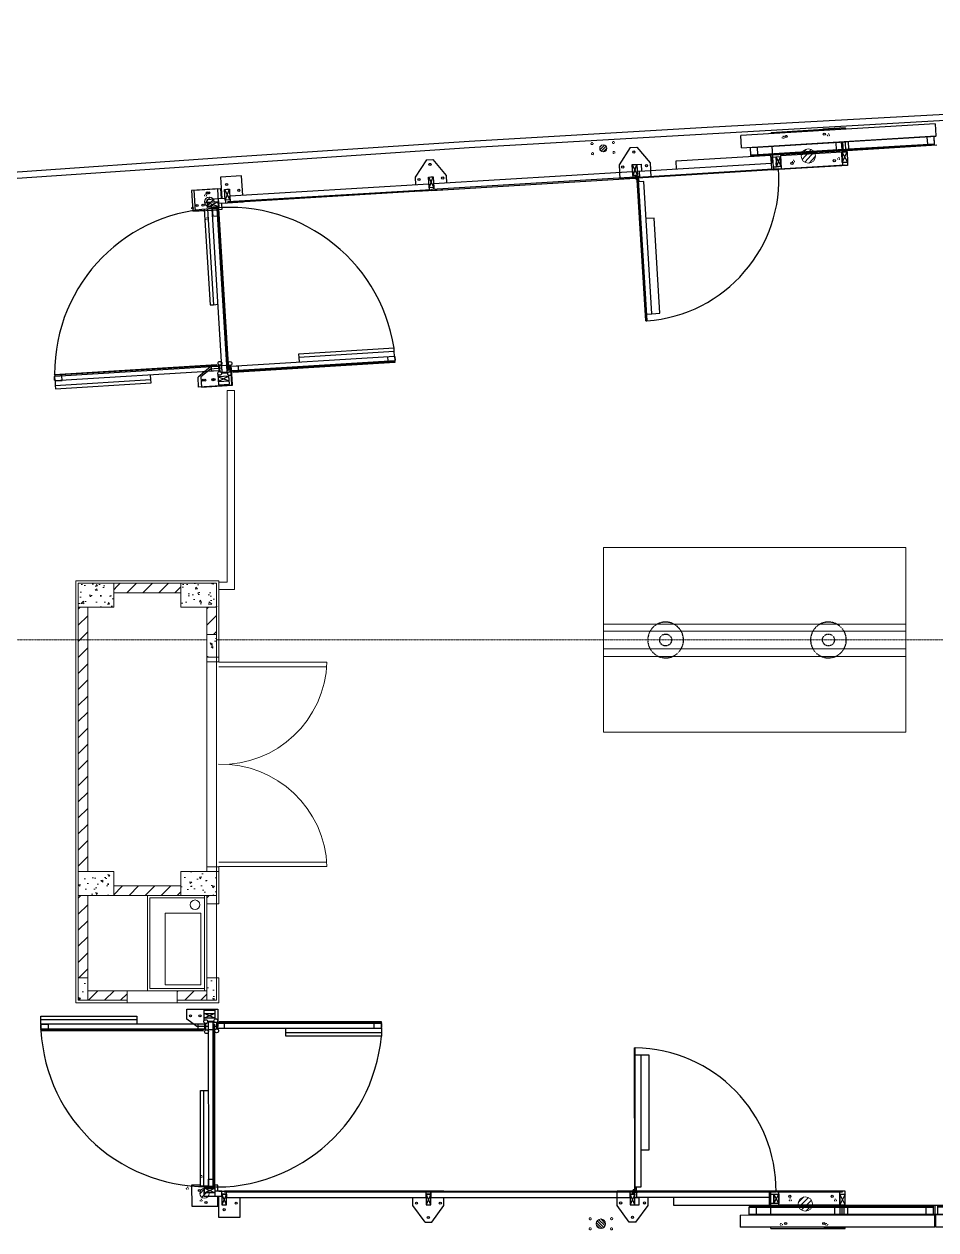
# Model space of a CAD drawing. Header units: millimetres. Extents: x -200069 to 184689, y -19972 to 101699.
# Drawn here: x -65124 to -57475, y -4952 to 5167 of the extents above; entities that cross this region are included whole.
import ezdxf

# ---------------------------------------------------------------- set-up
doc = ezdxf.new("R2010")
doc.units = ezdxf.units.MM
for name, pattern in [('CENTER', [50.8, 31.75, -6.35, 6.35, -6.35]), ('HIDDEN', [0.2, 0.1, -0.1]), ('X-45-STST-GRID$0$Grid Line', [9.5, 5, -1.5, 1.5, -1.5]), ('X-45-STST-PL-PF$0$CENTER2', [28.575, 19.05, -3.175, 3.175, -3.175]), ('X-45-STST-PL-PF$0$Dash', [4, 2, -2])]:
    doc.linetypes.add(name, pattern=pattern)
doc.layers.get('Defpoints').update_dxf_attribs({"color": 6})
for name, color, linetype, lineweight in [('1', 1, 'Continuous', 18), ('8', 253, 'Continuous', 0), ('ARC_HATCH', 8, 'Continuous', 25), ('ARC_WALL FINISH', 2, 'Continuous', 0), ('PSD Anchor Hole', 7, 'Continuous', 15), ('PSD ODS Pene Hole', 5, 'Continuous', 15), ('PSD Pene Hole', 9, 'Continuous', 15), ('X-45-STST-GRID$0$ARC_AXIS_LINE', 240, 'CENTER', 13), ('X-45-STST-PL-PF$0$ARC_FLOOR', 2, 'Continuous', 5), ('X-45-STST-PL-PF$0$ARC_FURNITURE', 152, 'Continuous', 9), ('X-45-STST-PL-PF$0$ARC_GATE AXIS', 240, 'Continuous', 5), ('X-45-STST-PL-PF$0$ARC_VOID_TEMPORARY', 253, 'Continuous', 18), ('X-45-STST-PL-PF$0$X-STST-45011-PL-PF$0$ARC_DOOR', 40, 'Continuous', 5), ('X-45-STST-PL-PF$0$X-STST-45011-PL-PF$0$ARC_ELEVATOR', 63, 'Continuous', 5), ('X-45-STST-PL-PF$0$X-STST-45011-PL-PF$0$ARC_HATCH WALL', 8, 'Continuous', 25), ('X-45-STST-PL-PF$0$X-STST-45011-PL-PF$0$ARC_PART_WALL', 160, 'Continuous', 5)]:
    doc.layers.add(name, color=color, linetype=linetype, lineweight=lineweight)
for name, color, linetype in [('AHM2_MODULE', 2, 'Continuous'), ('AHM3_nouveau_ancrage', 2, 'Continuous'), ('AHM3_OBSOLETE', 5, 'Continuous'), ('AHM_ANCRAGE', 7, 'Continuous'), ('AHM_MODULE', 7, 'Continuous'), ('ARC EDGE', 4, 'Continuous'), ('DIM', 255, 'Continuous'), ('EIM', 5, 'Continuous'), ('RC EDGE', 2, 'Continuous'), ('X-45-STST-PL-PF$0$ARC_LIGHTING OVER HEAD', 8, 'Continuous')]:
    doc.layers.add(name, color=color, linetype=linetype)

# ---------------------------------------------------------------- blocks, each defined once
blk = doc.blocks.new('X-45-STST-PL-PF$0$STREETLIGHT & BENCHES')
at = {"layer": 'X-45-STST-PL-PF$0$ARC_FURNITURE', "ltscale": 0.5}
for p, q in [((775, 1172), (-775, 1172)), ((-775, 1172), (-775, -1362)), ((-139, -1362), (-139, 1172)), ((-75, 1172), (-75, -992)), ((-75, 1172), (-75, -1362)), ((75, -992), (75, 1172)), ((75, -1362), (75, 1172)), ((134, 1172), (134, -1362)), ((775, 1172), (775, -1362)), ((-775, -1362), (775, -1362))]:
    blk.add_line(p, q, dxfattribs=at)
at = {"layer": 'X-45-STST-PL-PF$0$ARC_LIGHTING OVER HEAD', "linetype": 'X-45-STST-PL-PF$0$Dash', "ltscale": 0.5}
for centre in [(0, 652), (0, -714)]:
    blk.add_circle(centre, 50, dxfattribs=at)
for centre, start, end in [((0, 652), 150, 330), ((0, 652), 150, 330), ((0, 652), 330, 150), ((0, 652), 330, 150), ((0, -714), 30, 210), ((0, -714), 30, 210), ((0, -714), 210, 30), ((0, -714), 210, 30)]:
    blk.add_arc(centre, 150, start, end, dxfattribs=at)
blk = doc.blocks.new('X-45-STST-PL-PF$0$X-STST-45011-PL-PF$0$M-FHR - M-FHR-5703097-TÂ_NG 2-TÂ_NG TRUNG CHUYÊ_N                                                                                     LEVEL 2-CONCOURSE LEVEL')
at = {"layer": 'X-45-STST-PL-PF$0$X-STST-45011-PL-PF$0$ARC_ELEVATOR', "color": 7}
for p, q in [((400, 500), (-400, 500)), ((-400, 500), (-400, 0)), ((400, 0), (400, 500)), ((-350, 350), (250, 350)), ((-350, 50), (-350, 350)), ((250, 350), (250, 50)), ((-400, 0), (400, 0)), ((250, 50), (-350, 50))]:
    blk.add_line(p, q, dxfattribs=at)
at = {"layer": 'X-45-STST-PL-PF$0$X-STST-45011-PL-PF$0$ARC_ELEVATOR', "lineweight": 18}
for p, q in [((400, 500), (-400, 500)), ((-400, 500), (-400, 20)), ((-380, 20), (-380, 480)), ((-380, 480), (380, 480)), ((380, 480), (380, 20)), ((400, 20), (400, 500)), ((400, 20), (-400, 20)), ((-400, 20), (-400, 0)), ((-400, 20), (-380, 20)), ((-400, 0), (400, 0)), ((380, 20), (400, 20)), ((400, 0), (400, 20))]:
    blk.add_line(p, q, dxfattribs=at)
blk.add_circle((322, 100), 40, dxfattribs=at)
blk = doc.blocks.new('*U234')
blk.add_wipeout([(0, 0), (300, 0), (300, 200), (0, 200)]).dxf.layer = '1'
at = {"layer": '8'}
h = blk.add_hatch(dxfattribs=at)
h.set_pattern_fill('AR-CONC', color=256, angle=90, style=0)
h.paths.add_polyline_path([(300, 0), (300, 200), (0, 200), (0, 0)])
at = {"layer": '1'}
blk.add_lwpolyline([(300, 0), (300, 200), (0, 200), (0, 0)], close=True, dxfattribs=at)
blk = doc.blocks.new('*U166')
blk.add_wipeout([(0, 0), (80, 0), (80, 190), (0, 190)]).dxf.layer = '1'
at = {"layer": '8'}
h = blk.add_hatch(dxfattribs=at)
h.set_pattern_fill('AR-CONC', color=256, angle=90, style=0)
h.paths.add_polyline_path([(80, 0), (80, 190), (0, 190), (0, 0)])
at = {"layer": '1'}
blk.add_lwpolyline([(80, 0), (80, 190), (0, 190), (0, 0)], close=True, dxfattribs=at)
blk = doc.blocks.new('A$C3D8426A7')
at = {"layer": 'X-45-STST-PL-PF$0$X-STST-45011-PL-PF$0$ARC_DOOR'}
for p, q in [((1006, 1758), (100, 1758)), ((100, 1720), (1006, 1720)), ((100, 80), (1006, 80)), ((1006, 42), (100, 42))]:
    blk.add_line(p, q, dxfattribs=at)
for points in [[(100, 1760), (100, 1800), (0, 1800), (0, 1760)], [(100, 40), (100, 0), (0, 0), (0, 40)]]:
    blk.add_lwpolyline(points, close=True, dxfattribs=at)
for centre, start, end in [((119, 1787), 268.6341, 358.0951), ((119, 13), 1.9009, 91.3628)]:
    blk.add_arc(centre, 888, start, end, dxfattribs=at)
blk = doc.blocks.new('PSD FDP hole1')
at = {"layer": 'PSD Pene Hole'}
h = blk.add_hatch(dxfattribs=at)
h.set_pattern_fill('ANSI31', color=8, scale=10)
h.set_pattern_definition([(45, (-2990203.302, -2087212.618), (-22.4506403, 22.4506403), [])])
h.paths.add_polyline_path([(-5, 14, -1), (-125, 14, -1)])
at = {"layer": 'PSD Pene Hole', "color": 240}
blk.add_circle((-65, 14), 60, dxfattribs=at)
blk = doc.blocks.new('PSD FDP AB1')
at = {"layer": 'PSD Anchor Hole', "linetype": 'HIDDEN', "ltscale": 100}
for centre in [(-3, 0), (377, 0), (72, -205), (452, -204)]:
    blk.add_circle(centre, 9, dxfattribs=at)
blk = doc.blocks.new('PSD EWD hole1')
at = {"layer": 'PSD Pene Hole'}
h = blk.add_hatch(dxfattribs=at)
h.set_pattern_fill('ANSI31', color=8, scale=10)
h.set_pattern_definition([(45, (-2706912.99, -2149372.86), (-22.4506403, 22.4506403), [])])
h.paths.add_polyline_path([(40, 0, -1), (-40, 0, -1)])
at = {"layer": 'PSD Pene Hole', "color": 240}
blk.add_circle((0, 0), 40, dxfattribs=at)
blk = doc.blocks.new('PSD EWD AB1')
at = {"layer": 'PSD Anchor Hole', "linetype": 'HIDDEN', "ltscale": 100}
for centre in [(0, 200), (-115, 100), (0, 0)]:
    blk.add_circle(centre, 9, dxfattribs=at)
blk = doc.blocks.new('PSD ODS AB1')
at = {"layer": 'PSD Anchor Hole', "linetype": 'HIDDEN', "ltscale": 10}
for centre in [(0, 85), (0, 0), (180, 85), (180, 0)]:
    blk.add_circle(centre, 9, dxfattribs=at)
blk = doc.blocks.new('PSD ODS hole1')
at = {"layer": 'PSD ODS Pene Hole'}
h = blk.add_hatch(dxfattribs=at)
h.set_pattern_fill('ANSI31', color=8, scale=5)
h.set_pattern_definition([(45, (-2988796.991, -2149653.738), (-11.22532015, 11.22532015), [])])
h.paths.add_polyline_path([(-40, 0, -1), (40, 0, -1)])
at = {"layer": 'PSD ODS Pene Hole', "color": 240}
blk.add_circle((0, 0), 40, dxfattribs=at)
blk = doc.blocks.new('platform nosing')
at = {"layer": 'DIM', "linetype": 'Continuous', "lineweight": 0}
h = blk.add_hatch(dxfattribs=at)
h.set_pattern_fill('ANSI31', color=8, scale=5)
h.set_pattern_definition([(45, (969379.707, 2426960.455), (-11.22532015, 11.22532015), [])])
h.paths.add_polyline_path([(7265, 4125, 1), (7205, 4125, 1)])
at = {"layer": 'ARC EDGE', "flags": 128}
blk.add_lwpolyline([(27094, 4949), (26094, 4930), (24095, 4900), (22095, 4860), (20096, 4810), (18097, 4750), (16098, 4680), (14099, 4600), (12101, 4510), (10104, 4410), (8107, 4301), (6111, 4181), (4115, 4051), (2120, 3911), (125, 3761), (0, 3751)], dxfattribs=at)
at = {"layer": 'PSD Pene Hole', "color": 240}
blk.add_circle((7235, 4125), 30, dxfattribs=at)
at = {"layer": 'RC EDGE', "color": 2, "flags": 128}
blk.add_lwpolyline([(0, 3701), (2120, 3861), (6111, 4131), (10104, 4360), (16098, 4630), (24095, 4850), (30094, 4943), (36094, 4995), (99922, 4995), (105922, 4943), (111922, 4850), (119918, 4630), (125912, 4360), (129906, 4131), (133897, 3861), (135000, 3782)], dxfattribs=at)
at = {"layer": 'DIM', "linetype": 'Continuous', "lineweight": 0}
for name, p, rotation in [('PSD FDP hole1', (9021, 4050), 3.1566086), ('PSD EWD hole1', (3930, 3675), 3.458608600000001)]:
    blk.add_blockref(name, p, dxfattribs=dict(at, rotation=rotation))
for name, p in [('PSD EWD hole1', (3889, -4645)), ('PSD FDP hole1', (8995, -4748))]:
    blk.add_blockref(name, p, dxfattribs=at)
at = {"layer": 'DIM', "linetype": 'Continuous', "lineweight": 0, "xscale": -1}
blk.add_blockref('PSD ODS hole1', (7215, -4900), dxfattribs=at)
at = {"layer": 'PSD Anchor Hole', "color": 1}
for name, p, rotation in [('PSD FDP AB1', (8747, 4217), 3.1566086), ('PSD ODS AB1', (7145, 4080), 3.1566086), ('PSD EWD AB1', (3910, 3533), 3.458608600000001)]:
    blk.add_blockref(name, p, dxfattribs=dict(at, rotation=rotation))
blk.add_blockref('PSD EWD AB1', (3861, -4703), dxfattribs=at)
at = {"layer": 'PSD Anchor Hole', "color": 1, "xscale": -1, "rotation": 180}
blk.add_blockref('PSD FDP AB1', (8732, -4906), dxfattribs=at)
at = {"layer": 'PSD Anchor Hole', "color": 1, "xscale": -1}
blk.add_blockref('PSD ODS AB1', (7305, -4943), dxfattribs=at)
blk = doc.blocks.new('*U165')
blk.add_wipeout([(0, 0), (80, 0), (80, 190), (0, 190)]).dxf.layer = '1'
at = {"layer": '8'}
h = blk.add_hatch(dxfattribs=at)
h.set_pattern_fill('AR-CONC', color=256, angle=90, style=0)
h.paths.add_polyline_path([(80, 0), (80, 190), (0, 190), (0, 0)])
at = {"layer": '1'}
blk.add_lwpolyline([(80, 0), (80, 190), (0, 190), (0, 0)], close=True, dxfattribs=at)
blk = doc.blocks.new('A$Cb3e1eea9')
for p, q in [((10019, 13306), (8388, 13207)), ((8643, 13234), (9265, 13272)), ((9265, 13272), (9076, 13260)), ((9265, 13272), (9266, 13260)), ((9265, 13272), (9265, 13272)), ((10019, 13306), (10025, 13204)), ((8394, 13105), (8388, 13207)), ((8394, 13105), (10025, 13204)), ((8643, 13234), (8644, 13223)), ((9232, 13151), (9232, 13156)), ((9272, 13159), (9272, 13154)), ((10028, 13200), (9292, 13155)), ((9950, 13195), (9950, 13200)), ((9950, 13200), (9950, 13200)), ((9950, 13195), (9954, 13135)), ((9990, 13202), (9990, 13197)), ((10014, 13139), (10010, 13198)), ((10015, 13125), (10010, 13198)), ((7461, 13107), (7367, 12961)), ((7461, 13107), (7516, 13111)), ((7516, 13111), (7627, 12977)), ((8528, 13108), (8468, 13105)), ((8468, 13105), (8471, 13045)), ((9250, 13086), (8472, 13039)), ((9268, 13079), (8472, 13031)), ((9264, 13153), (8528, 13108)), ((8531, 13048), (8528, 13108)), ((8531, 13048), (9249, 13092)), ((8650, 13121), (8656, 13024)), ((8721, 13041), (9235, 13072)), ((9186, 13148), (9189, 13088)), ((9292, 13155), (9232, 13151)), ((9232, 13151), (9236, 13091)), ((9235, 13070), (9280, 13072)), ((9235, 13072), (9241, 12961)), ((9240, 12980), (9235, 13070)), ((9235, 13070), (9285, 12983)), ((10014, 13133), (9236, 13085)), ((9236, 13091), (9296, 13095)), ((9237, 13077), (9236, 13085)), ((10033, 13126), (9237, 13077)), ((9240, 12980), (9280, 13072)), ((9250, 13078), (9246, 13152)), ((9264, 13153), (9268, 13079)), ((9276, 13094), (9276, 13088)), ((9277, 13080), (9277, 13072)), ((9280, 13072), (9285, 12983)), ((9296, 13095), (9292, 13155)), ((9296, 13095), (10014, 13139)), ((5751, 13003), (5657, 12857)), ((5751, 13003), (5806, 13007)), ((5806, 13007), (5917, 12873)), ((7367, 12961), (7375, 12841)), ((7477, 12963), (7517, 12965)), ((7477, 12963), (7517, 12965)), ((7483, 12873), (7477, 12963)), ((7523, 12876), (7477, 12963)), ((7483, 12873), (7477, 12963)), ((7477, 12963), (7523, 12876)), ((7517, 12965), (7483, 12873)), ((7483, 12873), (7517, 12965)), ((7497, 12964), (7517, 12965)), ((7517, 12965), (7553, 12968)), ((7517, 12965), (7523, 12876)), ((7517, 12965), (7523, 12876)), ((8646, 12973), (7536, 12905)), ((7553, 12968), (7557, 12909)), ((7627, 12977), (7634, 12857)), ((8642, 13040), (7843, 12991)), ((7843, 12991), (7847, 12924)), ((8471, 13045), (8531, 13048)), ((8472, 13031), (8472, 13039)), ((8646, 12973), (8642, 13040)), ((8656, 13025), (8644, 13025)), ((8644, 13025), (8647, 12983)), ((8649, 12927), (8646, 12973)), ((8647, 12983), (8658, 12984)), ((8682, 13026), (8656, 13024)), ((8656, 13024), (8661, 12945)), ((9284, 12957), (8662, 12920)), ((8722, 13028), (8682, 13026)), ((8682, 13026), (8687, 12946)), ((8682, 13026), (8727, 12949)), ((8687, 12946), (8685, 12977)), ((8687, 12946), (8722, 13028)), ((8710, 12929), (9262, 12962)), ((8721, 13041), (8728, 12930)), ((8727, 12949), (8722, 13028)), ((9240, 12980), (9285, 12983)), ((9285, 12983), (9240, 12980)), ((9284, 12957), (9242, 12955)), ((9262, 12962), (9262, 12956)), ((9283, 12982), (9284, 12957)), ((9284, 12957), (9284, 12957)), ((4201, 12869), (4025, 12858)), ((4025, 12858), (4036, 12680)), ((4211, 12705), (4201, 12869)), ((5657, 12857), (5661, 12794)), ((5768, 12859), (5807, 12861)), ((5773, 12769), (5768, 12859)), ((5768, 12859), (5813, 12772)), ((5773, 12769), (5807, 12861)), ((5788, 12860), (5807, 12861)), ((7502, 12857), (5796, 12754)), ((5807, 12861), (5813, 12772)), ((7481, 12904), (5811, 12803)), ((5917, 12873), (5921, 12809)), ((7481, 12904), (7484, 12856)), ((7523, 12876), (7483, 12873)), ((7483, 12873), (7523, 12876)), ((7523, 12876), (7483, 12873)), ((7523, 12876), (7483, 12873)), ((7502, 12849), (7502, 12857)), ((7504, 12849), (7503, 12874)), ((7508, 12844), (7506, 12874)), ((7513, 12850), (7512, 12875)), ((7539, 12865), (7512, 12864)), ((7520, 12844), (7519, 12858)), ((7519, 12858), (7521, 12858)), ((7634, 12857), (7519, 12850)), ((7521, 12858), (8705, 12930)), ((7557, 12909), (7521, 12906)), ((7522, 12850), (7521, 12858)), ((8706, 12922), (7522, 12850)), ((7536, 12905), (7539, 12859)), ((7539, 12859), (7539, 12865)), ((7539, 12859), (7539, 12859)), ((7539, 12859), (7539, 12859)), ((8661, 12945), (8687, 12946)), ((8661, 12945), (8662, 12928)), ((8662, 12928), (8662, 12928)), ((8662, 12928), (8662, 12928)), ((8662, 12920), (8696, 12922)), ((8662, 12920), (8687, 12921)), ((8662, 12920), (8662, 12920)), ((8687, 12946), (8727, 12949)), ((8727, 12949), (8687, 12946)), ((8706, 12922), (8705, 12930)), ((8709, 12923), (8705, 12922)), ((8709, 12923), (8709, 12923)), ((8710, 12923), (8710, 12929)), ((4000, 12761), (3780, 12747)), ((4010, 12585), (4000, 12761)), ((4058, 12755), (4098, 12758)), ((4063, 12665), (4058, 12755)), ((4058, 12755), (4103, 12668)), ((4063, 12665), (4098, 12758)), ((4078, 12756), (4098, 12758)), ((5792, 12753), (4086, 12650)), ((4098, 12758), (4103, 12668)), ((5771, 12800), (4101, 12699)), ((5924, 12753), (5665, 12738)), ((5771, 12800), (5774, 12752)), ((5813, 12772), (5773, 12769)), ((5813, 12772), (5773, 12769)), ((5792, 12745), (5792, 12753)), ((5797, 12746), (5796, 12754)), ((5797, 12746), (7502, 12849)), ((5813, 12772), (5811, 12803)), ((5811, 12803), (5814, 12755)), ((5814, 12755), (5813, 12772)), ((7507, 12850), (7375, 12841)), ((7514, 12838), (7528, 12839)), ((7520, 12844), (7534, 12845)), ((7592, 11652), (7520, 12836)), ((7520, 12836), (7528, 12836)), ((7528, 12839), (7528, 12836)), ((7528, 12836), (7600, 11652)), ((7575, 12821), (7529, 12819)), ((7535, 12819), (7534, 12845)), ((7643, 11712), (7575, 12821)), ((3780, 12747), (3791, 12572)), ((3912, 12672), (4005, 12678)), ((3916, 12604), (3912, 12672)), ((4005, 12651), (3916, 12645)), ((4005, 12651), (3918, 12605)), ((4005, 12678), (4062, 12681)), ((4005, 12678), (4009, 12610)), ((4008, 12611), (4005, 12651)), ((4008, 12611), (4005, 12651)), ((4039, 12639), (4214, 12650)), ((4062, 12681), (4065, 12640)), ((4103, 12668), (4063, 12665)), ((4103, 12668), (4063, 12665)), ((4087, 12642), (4086, 12650)), ((5792, 12745), (4087, 12642)), ((4101, 12699), (4104, 12651)), ((4103, 12668), (4101, 12699)), ((3791, 12572), (4010, 12585)), ((3916, 12589), (3887, 12588)), ((3887, 12588), (3936, 11787)), ((3916, 12645), (3918, 12605)), ((3916, 12645), (4008, 12611)), ((4009, 12610), (3916, 12604)), ((3954, 12592), (3916, 12589)), ((3916, 12589), (3964, 11788)), ((3918, 12605), (4008, 12611)), ((3954, 12592), (3994, 12594)), ((4037, 11218), (3954, 12592)), ((3954, 12592), (3958, 12532)), ((3954, 12592), (3954, 12592)), ((3954, 12592), (3959, 12592)), ((3958, 12607), (3988, 12609)), ((3959, 12599), (3958, 12607)), ((3959, 12599), (3988, 12601)), ((3959, 12595), (3989, 12597)), ((3959, 12592), (3959, 12595)), ((3988, 12609), (3988, 12601)), ((3989, 12597), (3989, 12594)), ((4000, 12595), (3994, 12594)), ((3994, 12594), (4074, 11281)), ((4000, 12595), (4008, 12595)), ((4082, 11237), (4000, 12595)), ((4065, 12640), (4007, 12637)), ((4008, 12595), (4090, 11238)), ((3958, 12532), (3998, 12534)), ((3998, 12534), (4003, 12535)), ((7661, 12514), (7594, 12510)), ((7709, 11716), (7661, 12514)), ((3936, 11787), (3964, 11788)), ((3964, 11788), (4003, 11791)), ((7592, 11652), (7600, 11652)), ((7597, 11709), (7643, 11712)), ((7643, 11712), (7709, 11716)), ((4111, 11273), (5484, 11356)), ((5480, 11423), (4679, 11374)), ((4679, 11374), (4681, 11346)), ((5482, 11395), (4681, 11346)), ((4681, 11346), (4683, 11308)), ((5424, 11353), (5427, 11313)), ((5482, 11395), (5480, 11423)), ((5484, 11356), (5482, 11395)), ((5484, 11356), (5487, 11316)), ((5484, 11356), (5484, 11351)), ((5484, 11351), (5487, 11351)), ((5487, 11351), (5489, 11321)), ((2632, 11203), (3990, 11285)), ((3990, 11277), (2633, 11195)), ((2633, 11189), (3947, 11269)), ((4009, 11232), (2636, 11149)), ((3944, 11270), (3835, 11179)), ((4110, 11280), (3944, 11270)), ((3947, 11269), (3946, 11275)), ((3947, 11269), (4007, 11272)), ((3949, 11229), (3947, 11269)), ((4009, 11232), (3949, 11229)), ((3990, 11277), (3990, 11285)), ((3990, 11277), (3991, 11271)), ((4007, 11272), (4006, 11286)), ((4007, 11272), (4009, 11232)), ((4009, 11232), (4009, 11226)), ((4013, 11281), (4017, 11227)), ((4034, 11278), (4074, 11281)), ((4037, 11218), (4034, 11278)), ((4074, 11281), (4077, 11221)), ((4074, 11281), (4080, 11281)), ((4082, 11237), (4076, 11237)), ((4082, 11237), (4090, 11238)), ((4106, 11224), (4103, 11278)), ((4120, 11113), (4110, 11280)), ((4111, 11273), (4110, 11279)), ((4111, 11273), (4171, 11276)), ((4113, 11233), (4111, 11273)), ((4173, 11236), (4113, 11233)), ((4113, 11233), (4114, 11219)), ((4129, 11228), (5487, 11310)), ((4129, 11228), (4129, 11234)), ((5487, 11302), (4130, 11220)), ((4171, 11276), (4173, 11236)), ((5487, 11316), (4173, 11236)), ((4173, 11236), (4173, 11230)), ((5427, 11313), (5427, 11307)), ((5489, 11321), (5486, 11321)), ((5487, 11310), (5487, 11316)), ((5487, 11310), (5487, 11302)), ((2632, 11154), (2630, 11184)), ((2630, 11184), (2633, 11184)), ((2633, 11195), (2632, 11203)), ((2635, 11154), (2632, 11154)), ((2633, 11195), (2633, 11189)), ((2636, 11149), (2633, 11189)), ((2636, 11149), (2635, 11154)), ((2636, 11149), (2696, 11152)), ((2636, 11149), (2636, 11149)), ((2636, 11149), (2638, 11110)), ((2638, 11110), (3439, 11159)), ((2693, 11192), (2693, 11198)), ((2696, 11152), (2693, 11192)), ((3439, 11159), (3437, 11197)), ((3441, 11131), (3439, 11159)), ((3840, 11096), (3835, 11179)), ((4002, 11204), (4008, 11115)), ((4094, 11188), (4005, 11182)), ((4005, 11182), (4007, 11142)), ((4005, 11182), (4097, 11148)), ((4094, 11188), (4007, 11142)), ((4007, 11142), (4097, 11148)), ((4037, 11218), (4031, 11218)), ((4086, 11214), (4032, 11211)), ((4077, 11221), (4037, 11218)), ((4077, 11221), (4092, 11222)), ((4097, 11148), (4094, 11188)), ((4097, 11148), (4094, 11188)), ((4099, 11121), (4095, 11194)), ((4129, 11228), (4130, 11220)), ((2638, 11110), (2640, 11082)), ((2640, 11082), (3441, 11131)), ((4120, 11113), (3840, 11096)), ((4008, 11115), (4099, 11121))]:
    blk.add_line(p, q)
for centre, radius in [((7514, 12844), 6), ((7514, 12844), 6), ((4019, 11296), 16), ((4104, 11294), 16), ((4016, 11211), 16), ((4016, 11211), 16), ((4101, 11209), 16), ((4101, 11209), 16)]:
    blk.add_circle(centre, radius)
for centre, radius, start, end in [((7514, 12844), 1195, 274.1474, 4.1474), ((4016, 11211), 1384, 90.3488, 180.3488), ((4101, 11209), 1395, 8.8291, 98.8291)]:
    blk.add_arc(centre, radius, start, end)
at = {"layer": 'AHM3_nouveau_ancrage'}
for centre in [(3914, 12725), (3828, 12620), (3879, 11154), (3959, 11159)]:
    blk.add_circle(centre, 9, dxfattribs=at)
at = {"layer": 'AHM3_OBSOLETE'}
for p, q in [((3804, 12749), (4024, 12762)), ((4024, 12762), (4029, 12679)), ((3815, 12573), (3804, 12749)), ((3888, 12578), (3815, 12573)), ((4034, 12586), (4008, 12585)), ((4031, 12638), (4034, 12586)), ((3941, 11248), (3859, 11181)), ((4035, 11254), (3941, 11248)), ((4115, 11259), (4089, 11257)), ((4124, 11113), (4115, 11259)), ((3859, 11181), (3864, 11097)), ((4124, 11113), (4121, 11169)), ((4124, 11113), (4122, 11149)), ((3864, 11097), (4124, 11113)), ((4124, 11113), (4123, 11122))]:
    blk.add_line(p, q, dxfattribs=at)
for centre in [(3926, 12726), (3877, 12623), (3891, 11155), (3971, 11160)]:
    blk.add_circle(centre, 9, dxfattribs=at)
at = {"layer": 'AHM_ANCRAGE', "ltscale": 0.1}
for centre in [(8769, 13200), (9089, 13219), (8818, 12974), (9173, 12996)]:
    blk.add_circle(centre, 9, dxfattribs=at)
at = {"layer": 'AHM_ANCRAGE'}
for centre in [(7491, 13069), (5781, 12965), (7598, 12955), (5888, 12851), (7398, 12943), (4075, 12796), (4178, 12748), (5689, 12839)]:
    blk.add_circle(centre, 9, dxfattribs=at)
blk = doc.blocks.new('EWD2+FP3_NU')
at = {"layer": 'AHM2_MODULE'}
for p, q in [((205191, 268367), (205089, 268227)), ((205246, 268367), (205191, 268367)), ((205246, 268367), (205349, 268227)), ((206802, 268327), (206978, 268327)), ((206802, 268163), (206802, 268327)), ((206978, 268327), (206978, 268148)), ((203486, 268222), (203486, 268132)), ((203526, 268222), (203486, 268222)), ((203506, 268222), (203486, 268222)), ((203486, 268222), (203526, 268132)), ((203486, 268132), (203526, 268222)), ((203526, 268132), (203526, 268222)), ((203526, 268163), (203526, 268115)), ((203526, 268163), (205199, 268163)), ((205089, 268227), (205089, 268163)), ((205219, 268222), (205199, 268222)), ((205199, 268222), (205199, 268132)), ((205239, 268222), (205199, 268222)), ((205199, 268132), (205239, 268222)), ((205199, 268222), (205239, 268132)), ((205199, 268132), (205199, 268163)), ((205199, 268163), (205199, 268115)), ((205239, 268132), (205239, 268222)), ((205239, 268163), (205239, 268115)), ((205239, 268163), (206912, 268163)), ((205349, 268227), (205349, 268163)), ((206932, 268222), (206912, 268222)), ((206912, 268222), (206912, 268132)), ((206952, 268222), (206912, 268222)), ((206912, 268132), (206952, 268222)), ((206912, 268222), (206952, 268132)), ((206912, 268163), (206912, 268115)), ((206912, 268132), (206912, 268163)), ((206952, 268132), (206952, 268222)), ((207205, 268231), (206985, 268231)), ((206985, 268231), (206985, 268148)), ((207205, 268055), (207205, 268231)), ((203486, 268132), (203526, 268132)), ((203526, 268132), (203486, 268132)), ((203508, 268107), (203508, 268115)), ((203508, 268115), (205217, 268115)), ((205217, 268107), (203508, 268107)), ((205089, 268107), (205349, 268107)), ((205199, 268132), (205239, 268132)), ((205199, 268115), (205199, 268132)), ((205239, 268132), (205199, 268132)), ((205217, 268107), (205217, 268115)), ((205221, 268107), (205221, 268115)), ((205221, 268115), (206930, 268115)), ((205221, 268107), (206930, 268107)), ((206978, 268107), (206802, 268107)), ((206912, 268132), (206952, 268132)), ((206952, 268132), (206912, 268132)), ((206930, 268107), (206930, 268115)), ((206952, 268148), (206952, 268107)), ((207009, 268148), (206952, 268148)), ((206952, 268107), (207009, 268107)), ((206985, 268107), (206985, 268055)), ((207102, 268148), (207009, 268148)), ((207009, 268148), (207009, 268080)), ((207009, 268080), (207102, 268080)), ((207010, 268081), (207010, 268121)), ((207010, 268121), (207100, 268121)), ((207010, 268121), (207100, 268081)), ((207100, 268121), (207010, 268081)), ((207100, 268081), (207010, 268081)), ((207019, 268065), (207011, 268065)), ((207011, 268065), (207011, 266705)), ((207019, 266705), (207019, 268065)), ((207019, 268065), (207025, 268065)), ((207065, 268065), (207025, 268065)), ((207025, 268065), (207025, 266749)), ((207060, 268080), (207030, 268080)), ((207030, 268080), (207030, 268072)), ((207060, 268072), (207030, 268072)), ((207060, 268068), (207030, 268068)), ((207030, 268068), (207030, 268065)), ((207060, 268072), (207060, 268080)), ((207060, 268065), (207060, 268068)), ((207065, 268065), (207060, 268065)), ((207065, 266689), (207065, 268065)), ((207065, 268065), (207065, 268005)), ((207065, 268065), (207065, 268065)), ((207065, 268065), (207104, 268065)), ((207100, 268121), (207100, 268081)), ((207100, 268081), (207100, 268121)), ((207102, 268080), (207102, 268148)), ((207104, 268065), (207104, 267262)), ((207104, 268065), (207132, 268065)), ((207132, 268065), (207132, 267262)), ((206985, 268055), (207011, 268055)), ((207025, 268005), (207019, 268005)), ((207065, 268005), (207025, 268005)), ((207132, 268055), (207205, 268055)), ((207104, 267262), (207065, 267262)), ((207132, 267262), (207104, 267262)), ((207025, 266749), (207019, 266749)), ((207065, 266749), (207025, 266749)), ((207025, 266749), (207025, 266689)), ((207065, 266689), (207065, 266749)), ((206985, 266579), (206985, 266725)), ((206985, 266725), (207011, 266725)), ((207009, 266588), (207009, 266661)), ((207010, 266615), (207010, 266655)), ((207010, 266655), (207100, 266655)), ((207010, 266615), (207100, 266655)), ((207010, 266655), (207100, 266615)), ((207019, 266705), (207011, 266705)), ((207025, 266689), (207011, 266689)), ((207017, 266682), (207071, 266682)), ((207019, 266705), (207025, 266705)), ((207025, 266689), (207065, 266689)), ((207065, 266725), (207160, 266725)), ((207065, 266689), (207072, 266689)), ((207100, 266655), (207100, 266615)), ((207101, 266676), (207101, 266588)), ((207160, 266725), (207245, 266662)), ((207245, 266662), (207245, 266579)), ((206985, 266579), (206985, 266635)), ((206985, 266579), (206985, 266615)), ((206985, 266579), (206985, 266588)), ((207245, 266579), (206985, 266579)), ((207101, 266588), (207009, 266588)), ((207100, 266615), (207010, 266615)), ((207100, 266615), (207010, 266615))]:
    blk.add_line(p, q, dxfattribs=at)
at = {"layer": 'AHM2_MODULE', "ltscale": 0.2}
for p, q in [((205613, 266806), (206415, 266806)), ((205613, 266777), (205613, 266806)), ((205613, 266777), (206415, 266777)), ((205613, 266739), (205613, 266777)), ((206415, 266806), (206415, 266777)), ((206415, 266777), (206415, 266739)), ((206989, 266739), (206989, 266745)), ((206996, 266690), (206996, 266744)), ((207086, 266753), (207086, 266699)), ((207093, 266744), (207093, 266759)), ((207153, 266744), (207093, 266744)), ((207093, 266744), (207093, 266704)), ((208469, 266758), (207109, 266758)), ((207109, 266750), (207109, 266758)), ((207109, 266750), (208469, 266750)), ((207109, 266750), (207109, 266744)), ((207153, 266744), (207153, 266750)), ((207153, 266704), (207153, 266744)), ((208469, 266744), (207153, 266744)), ((208409, 266744), (208409, 266750)), ((208409, 266704), (208409, 266744)), ((208469, 266750), (208469, 266758)), ((208469, 266750), (208469, 266744)), ((208469, 266704), (208469, 266744)), ((205610, 266734), (205610, 266704)), ((205613, 266734), (205610, 266734)), ((205610, 266704), (205613, 266704)), ((206989, 266739), (205613, 266739)), ((205613, 266739), (205613, 266699)), ((205613, 266739), (205613, 266734)), ((205613, 266699), (206929, 266699)), ((205613, 266693), (205613, 266699)), ((206973, 266693), (205613, 266693)), ((205613, 266693), (205613, 266685)), ((205613, 266685), (206973, 266685)), ((205673, 266739), (205673, 266699)), ((205673, 266699), (205673, 266693)), ((206989, 266739), (206929, 266739)), ((206929, 266739), (206929, 266699)), ((206929, 266699), (206989, 266699)), ((206929, 266699), (206929, 266693)), ((206973, 266693), (206973, 266699)), ((206973, 266693), (206973, 266685)), ((206989, 266699), (206989, 266739)), ((206989, 266699), (206989, 266684)), ((207093, 266704), (208469, 266704)), ((207093, 266704), (207093, 266698)), ((207666, 266666), (207666, 266704)), ((208469, 266666), (207666, 266666)), ((207666, 266637), (207666, 266666)), ((208469, 266704), (208409, 266704)), ((208472, 266739), (208469, 266739)), ((208469, 266704), (208469, 266709)), ((208469, 266709), (208472, 266709)), ((208469, 266704), (208469, 266704)), ((208469, 266704), (208469, 266666)), ((208469, 266666), (208469, 266637)), ((208472, 266709), (208472, 266739)), ((208469, 266637), (207666, 266637))]:
    blk.add_line(p, q, dxfattribs=at)
at = {"layer": 'AHM2_MODULE', "ltscale": 0.1}
blk.add_line((207093, 266704), (207153, 266704), dxfattribs=at)
at = {"layer": 'AHM2_MODULE', "ltscale": 0.2}
for centre in [(206995, 266760), (207080, 266768), (207002, 266676), (207087, 266683)]:
    blk.add_circle(centre, 16, dxfattribs=at)
at = {"layer": 'AHM2_MODULE'}
for centre in [(207002, 266676), (207087, 266683)]:
    blk.add_circle(centre, 16, dxfattribs=at)
at = {"layer": 'AHM2_MODULE', "ltscale": 0.2}
for centre, radius, start, end in [((207002, 266676), 1395, 84.6469, 174.6469), ((207087, 266683), 1384, 3.1273, 93.1273)]:
    blk.add_arc(centre, radius, start, end, dxfattribs=at)
at = {"layer": 'AHM_ANCRAGE'}
for centre in [(205219, 268327), (206932, 268262), (205119, 268207), (205319, 268207), (206832, 268207), (207085, 268201), (207140, 268101), (207135, 266635), (207215, 266635)]:
    blk.add_circle(centre, 9, dxfattribs=at)
blk = doc.blocks.new('type_d_gauche_sym_NU')
at = {"layer": 'AHM2_MODULE', "ltscale": 0.2}
for p, q in [((198367, 273538), (200206, 273538)), ((198367, 273436), (198367, 273538)), ((200206, 273538), (200206, 273436)), ((198367, 273436), (200206, 273436)), ((198912, 273431), (198912, 273436)), ((198912, 273431), (198912, 273371)), ((198972, 273431), (198912, 273431)), ((198952, 273436), (198952, 273431)), ((198972, 273431), (200209, 273431)), ((198972, 273371), (198972, 273431)), ((200131, 273431), (200131, 273371)), ((200191, 273371), (200191, 273431)), ((200191, 273357), (200191, 273431)), ((200209, 273431), (200209, 273357)), ((198912, 273371), (198972, 273371)), ((198912, 273357), (198912, 273365)), ((198912, 273365), (200191, 273365)), ((198912, 273357), (200191, 273357)), ((198972, 273371), (200191, 273371)), ((200191, 273357), (200209, 273357))]:
    blk.add_line(p, q, dxfattribs=at)
at = {"layer": 'AHM2_MODULE'}
for p, q in [((199595, 273550), (200218, 273550)), ((199595, 273550), (199595, 273235)), ((199633, 273436), (199633, 273538)), ((199633, 273538), (201472, 273538)), ((200218, 273550), (200218, 273538)), ((201472, 273538), (201472, 273436)), ((199633, 273436), (201472, 273436)), ((200178, 273431), (200178, 273436)), ((200238, 273431), (200178, 273431)), ((200178, 273431), (200178, 273371)), ((200218, 273436), (200218, 273431)), ((200238, 273371), (200238, 273431)), ((200238, 273431), (201475, 273431)), ((201397, 273431), (201397, 273371)), ((201457, 273371), (201457, 273431)), ((201457, 273357), (201457, 273431)), ((201475, 273431), (201475, 273357)), ((199620, 273340), (199620, 273260)), ((199620, 273340), (199661, 273340)), ((199620, 273260), (199661, 273340)), ((199620, 273340), (199661, 273260)), ((199661, 273241), (199661, 273352)), ((199661, 273352), (200175, 273352)), ((199661, 273261), (199661, 273341)), ((200175, 273352), (200175, 273241)), ((200175, 273260), (200175, 273350)), ((200175, 273350), (200220, 273350)), ((200175, 273260), (200220, 273350)), ((200220, 273260), (200175, 273350)), ((200178, 273371), (200238, 273371)), ((200178, 273357), (200178, 273365)), ((200178, 273365), (201457, 273365)), ((200178, 273357), (201457, 273357)), ((200218, 273371), (200218, 273365)), ((200218, 273357), (200218, 273350)), ((200220, 273350), (200220, 273260)), ((200220, 273350), (200220, 273260)), ((200238, 273371), (201457, 273371)), ((201457, 273357), (201475, 273357)), ((200218, 273235), (199595, 273235)), ((199595, 273235), (199595, 273235)), ((199620, 273260), (199620, 273291)), ((199620, 273260), (199661, 273260)), ((199661, 273260), (199620, 273260)), ((199642, 273235), (199637, 273235)), ((199642, 273235), (199642, 273241)), ((200195, 273241), (199642, 273241)), ((199642, 273235), (199642, 273235)), ((200175, 273260), (200220, 273260)), ((200218, 273235), (200175, 273235)), ((200195, 273241), (200195, 273235)), ((200218, 273260), (200218, 273235)), ((200218, 273235), (200218, 273235))]:
    blk.add_line(p, q, dxfattribs=at)
at = {"layer": 'AHM_ANCRAGE', "ltscale": 0.1}
for centre in [(199629, 273485), (200029, 273485), (199754, 273280), (200109, 273280)]:
    blk.add_circle(centre, 9, dxfattribs=at)
blk = doc.blocks.new('type_d_droite_sym_NU')
at = {"layer": 'AHM2_MODULE'}
for p, q in [((201621, 273470), (201621, 273368)), ((201621, 273470), (203255, 273470)), ((202998, 273482), (202375, 273482)), ((202375, 273482), (202375, 273470)), ((202375, 273482), (202554, 273482)), ((202998, 273482), (202998, 273470)), ((203255, 273368), (203255, 273470)), ((204131, 273427), (204028, 273287)), ((204131, 273427), (204186, 273427)), ((204186, 273427), (204288, 273287)), ((201618, 273363), (202355, 273363)), ((201618, 273363), (201618, 273289)), ((203255, 273368), (201621, 273368)), ((201636, 273303), (201636, 273363)), ((201636, 273289), (201636, 273363)), ((201656, 273368), (201656, 273363)), ((201696, 273363), (201696, 273368)), ((201696, 273368), (201696, 273368)), ((201696, 273363), (201696, 273303)), ((202355, 273303), (202355, 273363)), ((202355, 273363), (202415, 273363)), ((202375, 273368), (202375, 273363)), ((202415, 273363), (202415, 273368)), ((202415, 273363), (202415, 273303)), ((202998, 273368), (202998, 273272)), ((201618, 273289), (202415, 273289)), ((202355, 273303), (201636, 273303)), ((201636, 273297), (202415, 273297)), ((202415, 273303), (202355, 273303)), ((202418, 273282), (202373, 273282)), ((202373, 273282), (202373, 273192)), ((202373, 273282), (202418, 273192)), ((202373, 273192), (202418, 273282)), ((202375, 273303), (202375, 273297)), ((202375, 273289), (202375, 273282)), ((202415, 273289), (202415, 273297)), ((202418, 273284), (202418, 273173)), ((202932, 273284), (202418, 273284)), ((202418, 273192), (202418, 273282)), ((202932, 273284), (202932, 273173)), ((202932, 273192), (202932, 273272)), ((202932, 273272), (202972, 273272)), ((202932, 273272), (202972, 273192)), ((202972, 273272), (202932, 273192)), ((202972, 273272), (202972, 273192)), ((202972, 273272), (202998, 273272)), ((202972, 273192), (202972, 273272)), ((202972, 273192), (202972, 273223)), ((202998, 273273), (203010, 273273)), ((202998, 273272), (202998, 273192)), ((203010, 273231), (202998, 273231)), ((203010, 273273), (203010, 273231)), ((203011, 273288), (203811, 273288)), ((203011, 273221), (203011, 273288)), ((203011, 273175), (203011, 273221)), ((203011, 273221), (204123, 273221)), ((203811, 273288), (203811, 273221)), ((204028, 273287), (204028, 273221)), ((204138, 273282), (204102, 273282)), ((204102, 273282), (204102, 273223)), ((204102, 273223), (204138, 273223)), ((204123, 273221), (204123, 273175)), ((204178, 273282), (204138, 273282)), ((204138, 273282), (204138, 273192)), ((204138, 273192), (204178, 273282)), ((204138, 273282), (204178, 273192)), ((204178, 273192), (204178, 273282)), ((204288, 273287), (204288, 273167)), ((202418, 273192), (202373, 273192)), ((202418, 273192), (202373, 273192)), ((202375, 273192), (202375, 273167)), ((202375, 273167), (202998, 273167)), ((202375, 273167), (202418, 273167)), ((202375, 273167), (202375, 273167)), ((202398, 273173), (202398, 273167)), ((202950, 273173), (202398, 273173)), ((202972, 273192), (202932, 273192)), ((202950, 273167), (202950, 273173)), ((202951, 273167), (202951, 273167)), ((202951, 273167), (202956, 273167)), ((204141, 273175), (202955, 273175)), ((202955, 273167), (202955, 273175)), ((202955, 273167), (204141, 273167)), ((202998, 273167), (202964, 273167)), ((202998, 273192), (202972, 273192)), ((202998, 273167), (202973, 273167)), ((202998, 273192), (202998, 273175)), ((202998, 273175), (202998, 273175)), ((202998, 273175), (202998, 273175)), ((202998, 273167), (202998, 273167)), ((204028, 273167), (204143, 273167)), ((204123, 273175), (204123, 273181)), ((204123, 273181), (204149, 273181)), ((204123, 273175), (204123, 273175)), ((204123, 273175), (204123, 273175)), ((204138, 273192), (204178, 273192)), ((204178, 273192), (204138, 273192)), ((204141, 273167), (204141, 273175)), ((204143, 273175), (204141, 273175)), ((204143, 273161), (204143, 273175)), ((204149, 273167), (204149, 273192)), ((204155, 273161), (204155, 273192)), ((204155, 273167), (204288, 273167)), ((204158, 273167), (204158, 273192))]:
    blk.add_line(p, q, dxfattribs=at)
at = {"layer": 'AHM2_MODULE', "ltscale": 0.2}
for p, q in [((202384, 273363), (202384, 273289)), ((202384, 273363), (203121, 273363)), ((202402, 273303), (202402, 273363)), ((202402, 273289), (202402, 273363)), ((202422, 273368), (202422, 273363)), ((202462, 273363), (202462, 273368)), ((202462, 273363), (202462, 273303)), ((203121, 273303), (203121, 273363)), ((203121, 273363), (203181, 273363)), ((203141, 273368), (203141, 273363)), ((203181, 273363), (203181, 273368)), ((203181, 273363), (203181, 273303)), ((202384, 273289), (203181, 273289)), ((203121, 273303), (202402, 273303)), ((202402, 273297), (203181, 273297)), ((203181, 273303), (203121, 273303)), ((203181, 273289), (203181, 273297)), ((204089, 273134), (204135, 273134)), ((204089, 272023), (204089, 273134)), ((204143, 273161), (204129, 273161)), ((204129, 273134), (204129, 273161)), ((204135, 273155), (204135, 273152)), ((204149, 273155), (204135, 273155)), ((204143, 273152), (204135, 273152)), ((204135, 273152), (204135, 271966)), ((204143, 271966), (204143, 273152)), ((204022, 272823), (204089, 272823)), ((204022, 272023), (204022, 272823)), ((204089, 272023), (204022, 272023)), ((204135, 272023), (204089, 272023)), ((204143, 271966), (204135, 271966))]:
    blk.add_line(p, q, dxfattribs=at)
at = {"layer": 'AHM2_MODULE'}
blk.add_circle((204149, 273161), 6, dxfattribs=at)
at = {"layer": 'AHM2_MODULE', "ltscale": 0.2}
blk.add_circle((204149, 273161), 6, dxfattribs=at)
blk.add_arc((204149, 273161), 1195, 179.3286, 269.3286, dxfattribs=at)
at = {"layer": 'AHM_ANCRAGE', "ltscale": 0.1}
for centre in [(202554, 273440), (202874, 273440), (202484, 273212), (202839, 273212)]:
    blk.add_circle(centre, 9, dxfattribs=at)
at = {"layer": 'AHM_ANCRAGE'}
for centre in [(204158, 273387), (204058, 273267), (204258, 273267)]:
    blk.add_circle(centre, 9, dxfattribs=at)
blk = doc.blocks.new('type_d_sym_NU')
at = {"layer": 'AHM_MODULE'}
for name, p in [('type_d_gauche_sym_NU', (575, 10160)), ('type_d_droite_sym_NU', (432, 10228))]:
    blk.add_blockref(name, p, dxfattribs=at)
blk = doc.blocks.new('platform 2')
at = {"layer": 'AHM_MODULE', "rotation": 180.0142735747807}
for name, p in [('EWD2+FP3_NU', (143177, 343491)), ('type_d_sym_NU', (144257, 358780))]:
    blk.add_blockref(name, p, dxfattribs=at)

msp = doc.modelspace()

# ---------------------------------------------------------------- hatches: boundary and pattern name
at = {"layer": 'X-45-STST-PL-PF$0$X-STST-45011-PL-PF$0$ARC_HATCH WALL'}
h = msp.add_hatch(dxfattribs=at)
h.set_pattern_fill('ANSI31', color=256, scale=30, style=0)
h.set_pattern_definition([(45, (-64797.9, -9569.79), (-67.3519, 67.3519), [])])
h.paths.add_polyline_path([(-64590, -2065), (-64590, 395), (-63590, 395), (-63590, -145), (-63510, -145), (-63510, 475), (-64670, 475), (-64670, -3025), (-64260, -3025), (-64260, -2945), (-64590, -2945), (-64590, -2145), (-63590, -2145), (-63590, -2215), (-63510, -2215), (-63510, -1945), (-63590, -1945), (-63590, -2065)])

# ---------------------------------------------------------------- linework, layer by layer
at = {"layer": 'ARC_WALL FINISH'}
for points in [[(-63510, -145), (-63490, -145), (-63490, 495), (-64690, 495), (-64690, -3045), (-64010, -3045)], [(-63510, -2215), (-63490, -2215), (-63490, -1945), (-63510, -1945)], [(-63840, -3045), (-63490, -3045), (-63490, -2835), (-63510, -2835)]]:
    msp.add_lwpolyline(points, dxfattribs=at)
at = {"layer": 'X-45-STST-GRID$0$ARC_AXIS_LINE', "linetype": 'X-45-STST-GRID$0$Grid Line'}
msp.add_line((-90950, 0), (100848, 0), dxfattribs=at)
at = {"layer": 'X-45-STST-PL-PF$0$ARC_FLOOR'}
msp.add_lwpolyline([(-40406, 4949), (-41406, 4930), (-43405, 4900), (-45405, 4860), (-47404, 4810), (-49403, 4750), (-51402, 4680), (-53401, 4600), (-55399, 4510), (-57396, 4410), (-59393, 4301), (-61389, 4181), (-63385, 4051), (-65380, 3911), (-67375, 3761), (-68750, 3654)], dxfattribs=at)
at = {"layer": 'X-45-STST-PL-PF$0$ARC_GATE AXIS', "linetype": 'X-45-STST-PL-PF$0$CENTER2', "lineweight": 18}
msp.add_lwpolyline([(32422, 6575), (-31406, 6575), (-31746, 6575), (-32746, 6575), (-33746, 6575), (-34746, 6574), (-35746, 6573), (-36746, 6571), (-37746, 6568), (-38746, 6562), (-39746, 6555), (-40746, 6546), (-41406, 6538, 0.029169), (-87919, 3238)], format="xyb", dxfattribs=at)
at = {"layer": 'X-45-STST-PL-PF$0$ARC_VOID_TEMPORARY', "color": 230}
msp.add_lwpolyline([(-63490, 484), (-63420, 484), (-63420, 2092), (-63360, 2092), (-63360, 424), (-63490, 424)], dxfattribs=at)
at = {"layer": 'X-45-STST-PL-PF$0$X-STST-45011-PL-PF$0$ARC_DOOR'}
for p, q in [((-63590, -145), (-63590, -1945)), ((-63510, -1945), (-63510, -145)), ((-63510, -2215), (-63510, -2835))]:
    msp.add_line(p, q, dxfattribs=at)
msp.add_lwpolyline([(-63840, -3045), (-64260, -3045), (-64260, -2945), (-63840, -2945)], close=True, dxfattribs=at)
at = {"layer": 'X-45-STST-PL-PF$0$X-STST-45011-PL-PF$0$ARC_PART_WALL'}
for points in [[(-64260, -3025), (-64670, -3025), (-64670, 475), (-63510, 475), (-63510, -145), (-63590, -145), (-63590, 395), (-64590, 395), (-64590, -2065), (-63590, -2065), (-63590, -1945), (-63510, -1945), (-63510, -2215)], [(-63510, -2215), (-63590, -2215), (-63590, -2145), (-64590, -2145), (-64590, -2945), (-64260, -2945), (-64260, -3025)]]:
    msp.add_lwpolyline(points, dxfattribs=at)

# ---------------------------------------------------------------- block references
at = {"rotation": 90}
msp.add_blockref('X-45-STST-PL-PF$0$STREETLIGHT & BENCHES', (-59090, -1), dxfattribs=at)
at = {"layer": 'ARC_HATCH', "ltscale": 0.02}
msp.add_blockref('A$Cb3e1eea9', (-67500, -8975), dxfattribs=at)
at = {"layer": 'EIM'}
msp.add_blockref('platform 2', (243, -79960), dxfattribs=at)
at = {"layer": 'X-45-STST-PL-PF$0$X-STST-45011-PL-PF$0$ARC_ELEVATOR', "color": 7, "rotation": 90}
msp.add_blockref('X-45-STST-PL-PF$0$X-STST-45011-PL-PF$0$M-FHR - M-FHR-5703097-TÂ_NG 2-TÂ_NG TRUNG CHUYÊ_N                                                                                     LEVEL 2-CONCOURSE LEVEL', (-63590, -2545), dxfattribs=at)

# ---------------------------------------------------------------- next in the draw order: block references
at = {"xscale": -1}
msp.add_blockref('*U234', (-63510, -2145), dxfattribs=at)
for p in [(-64670, -3025), (-63590, -3025)]:
    msp.add_blockref('*U166', p)

# ---------------------------------------------------------------- next in the draw order: hatches: boundary and pattern name
at = {"layer": 'X-45-STST-PL-PF$0$X-STST-45011-PL-PF$0$ARC_HATCH WALL'}
h = msp.add_hatch(dxfattribs=at)
h.set_pattern_fill('ANSI31', color=256, scale=30, style=0)
h.paths.add_polyline_path([(-63840, -2945), (-63590, -2945), (-63590, -3025), (-63840, -3025)])

# ---------------------------------------------------------------- next in the draw order: linework, layer by layer
at = {"layer": 'X-45-STST-PL-PF$0$X-STST-45011-PL-PF$0$ARC_PART_WALL'}
msp.add_lwpolyline([(-63840, -2945), (-63590, -2945), (-63590, -3025), (-63840, -3025)], close=True, dxfattribs=at)

# ---------------------------------------------------------------- next in the draw order: block references
at = {"layer": 'Defpoints'}
msp.add_blockref('platform nosing', (-67500, 0), dxfattribs=at)
at = {"layer": 'X-45-STST-PL-PF$0$X-STST-45011-PL-PF$0$ARC_DOOR'}
msp.add_blockref('A$C3D8426A7', (-63590, -1945), dxfattribs=at)

# ---------------------------------------------------------------- next in the draw order: block references
at = {"xscale": -1, "rotation": 180}
msp.add_blockref('*U234', (-64670, 475), dxfattribs=at)
at = {"rotation": 180}
msp.add_blockref('*U234', (-63510, 475), dxfattribs=at)
for name, p in [('*U165', (-63590, -145)), ('*U234', (-64670, -2145))]:
    msp.add_blockref(name, p)

doc.saveas('drawing.dxf')
